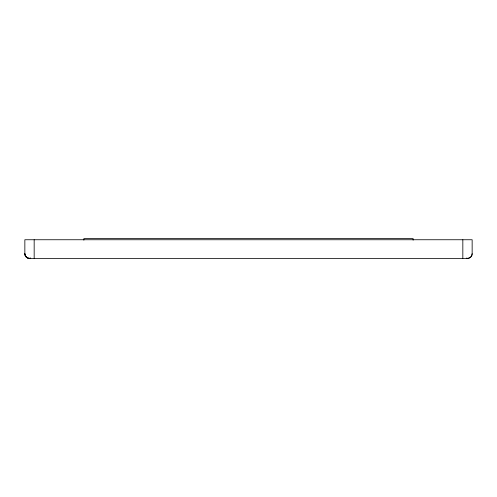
<?xml version="1.0" encoding="UTF-8"?>
<svg xmlns="http://www.w3.org/2000/svg" width="497" height="497" viewBox="0 0 497 497"><rect width="100%" height="100%" fill="white"/><g stroke="black" fill="none" stroke-linecap="round" stroke-linejoin="round"><path stroke-width="0.75" d="M472.15 253.725C472.169 256.216 469.982 258.403 467.491 258.384L29.509 258.384C27.018 258.403 24.831 256.216 24.85 253.725L24.85 239.747L472.15 239.747L472.15 253.725A4.659 4.659 0 0 1 466.285 258.223L467.491 258.384M29.509 258.384L30.715 258.223A4.659 4.659 0 0 1 24.85 253.725A4.659 4.659 0 0 0 30.715 258.223M462.831 239.747L462.831 258.384M413.131 240.169L413.131 238.616L83.869 238.616L83.869 240.169M34.169 239.747L34.169 258.384"/></g></svg>
